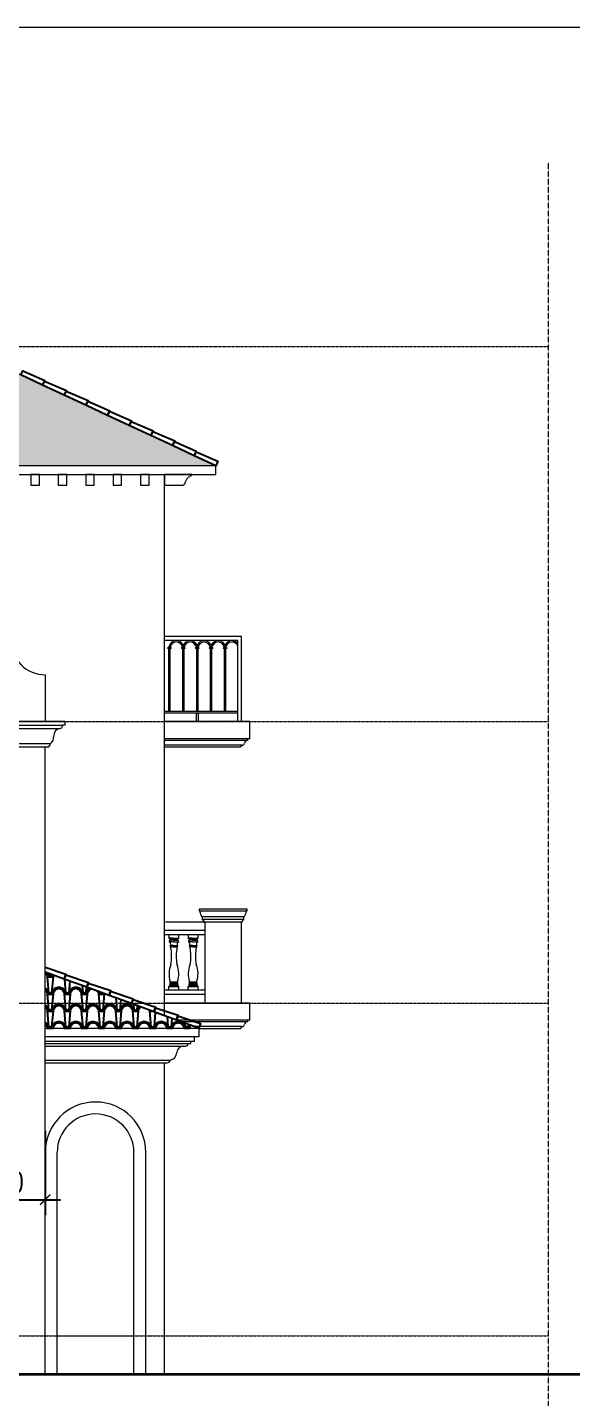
# Model space of a CAD drawing. Header units: millimetres. Extents: x 33748 to 451939, y -263262 to 62681.
# Drawn here: x 294947 to 301326, y -246388 to -230322 of the extents above; entities that cross this region are included whole.
import ezdxf

# ---------------------------------------------------------------- set-up
doc = ezdxf.new("R2010")
doc.units = ezdxf.units.MM
doc.header["$PDMODE"] = 98
doc.linetypes.add('CENTER', pattern=[50.8, 31.75, -6.35, 6.35, -6.35])
doc.linetypes.add('HIDDEN', pattern=[0.375, 0.25, -0.125])
doc.layers.get('Defpoints').update_dxf_attribs({"color": 202, "lineweight": 13})
for name, color, linetype, lineweight in [('-CENTER', 143, 'CENTER', 13), ('-HATCH', 8, 'Continuous', 5), ('-LINE1', 7, 'Continuous', 18), ('-RANH GIOI KHU DAT', 12, 'CENTER', 18), ('-WALL', 4, 'Continuous', 35)]:
    doc.layers.add(name, color=color, linetype=linetype, lineweight=lineweight)
for name, color, linetype in [('-HATCH CONCRETE', 54, 'Continuous'), ('1-NETMANH', 8, 'Continuous'), ('13. NET HATCH', 252, 'Continuous')]:
    doc.layers.add(name, color=color, linetype=linetype)
doc.styles.add('AVANH', font='', dxfattribs={"width": 0.8})
doc.styles.get('AVANH').set_extended_font_data('.VnAvantH')
doc.dimstyles.new('C_100A3', dxfattribs={"dimscale": 100, "dimtxt": 2.5, "dimasz": 1.2, "dimexe": 1.8, "dimexo": 0, "dimgap": 0.75, "dimtad": 1, "dimdec": 0, "dimzin": 0, "dimdsep": 46, "dimtxsty": 'AVANH', "dimblk": 'ARCHTICK', "dimcen": 0, "dimdle": 1.8, "dimclrd": 256, "dimclre": 256, "dimclrt": 7, "dimadec": 0, "dimazin": 0, "dimtfac": 0.0001, "dimtdec": 0, "dimtix": 1, "dimtmove": 2, "dimatfit": 3, "dimldrblk": 'ARCHTICK', "dimfxl": 1.8, "dimtolj": 1, "dimtzin": 0, "dimarcsym": 0})

# ---------------------------------------------------------------- blocks, each defined once
blk = doc.blocks.new('cot lan can')
blk.add_line((-67, 1080), (-57, 1080))
for points in [[(-67, 1080), (-67, 1100), (497, 1100), (497, 1080), (-67, 1080)], [(-29, 1010), (-33, 1015), (-36, 1020), (-40, 1025), (-43, 1031), (-46, 1036), (-49, 1042), (-51, 1048), (-53, 1055), (-54, 1061), (-56, 1067), (-57, 1074), (-57, 1080)], [(-29, 980), (-29, 1010), (459, 1010), (459, 980)], [(-11, 956), (-12, 959), (-13, 962), (-14, 965), (-16, 967), (-18, 970), (-18, 971), (-19, 972), (-22, 974), (-24, 976), (-26, 978), (-29, 980), (459, 980), (456, 978), (454, 976), (452, 974), (449, 972), (448, 970), (446, 967), (444, 965), (443, 962), (442, 959), (441, 956), (440, 953), (440, 950), (430, 950)], [(487, 1080), (487, 1074), (486, 1067), (484, 1061), (483, 1055), (481, 1048), (479, 1042), (476, 1036), (473, 1031), (470, 1025), (466, 1020), (463, 1015), (459, 1010)], [(0, 950), (-10, 950), (-10, 953), (-11, 956)]]:
    blk.add_lwpolyline(points)
blk.add_lwpolyline([(430, 950), (430, 0), (0, 0), (0, 950)], close=True)
blk = doc.blocks.new('_ARCHTICK')
at = {"const_width": 0.15}
blk.add_lwpolyline([(-0.5, -0.5), (0.5, 0.5)], dxfattribs=at)
blk = doc.blocks.new('*D1581')
at = {"layer": '-HATCH CONCRETE', "lineweight": -2, "transparency": 16777216}
for p, q in [((294055, -243262), (294055, -244248)), ((295155, -243262), (295155, -244248)), ((293875, -244068), (295335, -244068))]:
    blk.add_line(p, q, dxfattribs=at)
at = {"layer": 'Defpoints', "color": 0, "transparency": 16777216}
for p in [(294055, -243262), (295155, -243262), (295155, -244068)]:
    blk.add_point(p, dxfattribs=at)
at = {"layer": '-HATCH CONCRETE', "lineweight": -2, "transparency": 16777216, "xscale": 120, "yscale": 120, "zscale": 120, "rotation": 180}
blk.add_blockref('_ARCHTICK', (294055, -244068), dxfattribs=at)
at = {"layer": '-HATCH CONCRETE', "lineweight": -2, "transparency": 16777216, "xscale": 120, "yscale": 120, "zscale": 120}
blk.add_blockref('_ARCHTICK', (295155, -244068), dxfattribs=at)
at = {"layer": '-HATCH CONCRETE', "color": 7, "transparency": 16777216, "insert": (294605, -243863), "char_height": 250, "attachment_point": 5, "style": 'AVANH'}
blk.add_mtext('\\A1;1100', dxfattribs=at)
blk = doc.blocks.new('ARCHTICK')
at = {"color": 0, "linetype": 'ByBlock', "const_width": 0.15}
blk.add_lwpolyline([(-0.5, -0.5), (0.5, 0.5)], dxfattribs=at)

msp = doc.modelspace()

# ---------------------------------------------------------------- hatches: boundary and pattern name
at = {"layer": '13. NET HATCH'}
h = msp.add_hatch(dxfattribs=at)
h.set_pattern_fill('N-ONG-01', color=256, scale=200)
h.set_pattern_definition([(274.9697, (292020.628, -235262.424), (-199.9982614, 2400.00021), [184.6944, -4432.6642]), (180, (292036.63, -235446.42), (-200, -200), [16, -184]), (0, (291836.63, -235462.42), (200, 200), [56, -144]), (90, (291892.63, -235462.42), (-200, 200), [20, -180]), (270, (292020.63, -235442.42), (200, -200), [20, -180]), (0, (292020.63, -235462.42), (200, 200), [16, -184]), (0, (291836.63, -235446.42), (200, 200), [40, -160]), (85.0303, (291876.628, -235446.424), (199.9982614, 2400.00021), [184.6944, -4432.6642]), (52.6961, (291876.628, -235436.4244), (-2599.997178, -3400.0021483), [52.8016, -5227.35]), (18.4349, (291908.63, -235394.424), (400.0001, 199.9997), [50.5964, -581.859]), (341.5651, (291956.63, -235378.424), (-400.0001, 199.9997), [50.5964, -581.859]), (307.3039, (292004.628, -235394.4244), (2599.997178, -3400.0021483), [52.8016, -5227.35]), (20.2249, (291918.628, -235408.424), (-2199.999453, -800.001667), [40.497, -4009.1944]), (339.7751, (291956.628, -235394.424), (2199.999453, -800.001667), [40.497, -4009.1944]), (307.4054, (291994.628, -235408.424), (2000.0019905, -2599.998493), [42.8018, -4237.385]), (52.5946, (291892.628, -235442.424), (-2000.0019905, -2599.998493), [42.8018, -4237.385])])
h.paths.add_polyline_path([(288755.2, -234040.3), (286155.4, -235462.4), (291355.4, -235462.4)])
h.paths.add_polyline_path([(288628, -234040.3), (285504.9, -234040.3), (282455.1, -235462.4), (286155.4, -235462.4), (286135.7, -235405.7)])
h.paths.add_polyline_path([(294105.5, -234040.3), (288882.5, -234040.3), (291375.3, -235405.7), (291355.6, -235462.4), (297155.4, -235462.4)])
h = msp.add_hatch(dxfattribs=at)
h.set_pattern_fill('N-ONG-01', color=256, scale=200)
h.set_pattern_definition([(274.9697, (295777.732, -241857.424), (-199.99826, 2400.00021), [184.6944, -4432.664]), (180, (295793.73, -242041.42), (-200, -200), [16, -184]), (0, (295593.73, -242057.42), (200, 200), [56, -144]), (90, (295649.73, -242057.42), (-200, 200), [20, -180]), (270, (295777.73, -242037.42), (200, -200), [20, -180]), (0, (295777.73, -242057.42), (200, 200), [16, -184]), (0, (295593.73, -242041.42), (200, 200), [40, -160]), (85.0303, (295633.732, -242041.424), (199.99826, 2400.00021), [184.6944, -4432.664]), (52.6961, (295633.732, -242031.4244), (-2599.997178, -3400.00215), [52.8016, -5227.35]), (18.435, (295665.73, -241989.424), (400, 199.9997), [50.596, -581.859]), (341.565, (295713.73, -241973.424), (-400, 199.9997), [50.596, -581.859]), (307.3039, (295761.732, -241989.4244), (2599.99718, -3400.00215), [52.8016, -5227.35]), (20.2249, (295675.732, -242003.424), (-2199.99945, -800.00167), [40.497, -4009.1944]), (339.7751, (295713.732, -241989.424), (2199.99945, -800.00167), [40.497, -4009.1944]), (307.4054, (295751.732, -242003.424), (2000.00199, -2599.99849), [42.802, -4237.385]), (52.5946, (295649.732, -242037.424), (-2000.00199, -2599.99849), [42.802, -4237.385])])
h.paths.add_polyline_path([(295155.4, -241398.9), (295155.4, -242057.4), (296956.3, -242057.4)])

# ---------------------------------------------------------------- linework, layer by layer
at = {"layer": '-CENTER', "ltscale": 0.1}
for p, q in [((277637.2, -234062.3), (301055.1, -234062.3)), ((277637.2, -238462.4), (301055.1, -238462.4)), ((277637.2, -241762.4), (301055.1, -241762.4)), ((277637.2, -245662.4), (301055.1, -245662.4))]:
    msp.add_line(p, q, dxfattribs=at)
at = {"layer": '-HATCH'}
for p, q in [((297155.4, -235462.4), (291355.4, -235462.4)), ((297155.4, -235562.4), (297155.4, -235462.4)), ((291355.4, -235562.4), (297155.4, -235562.4)), ((282825.3, -238502.4), (295360.1, -238502.4)), ((295215.1, -238722.4), (282995.3, -238722.4))]:
    msp.add_line(p, q, dxfattribs=at)
for points in [[(282455.1, -235462.4), (285504.9, -234040.3), (294105.5, -234040.3), (297155.4, -235462.4)], [(282886.2, -238542.4), (295324.2, -238542.4)]]:
    msp.add_lwpolyline(points, dxfattribs=at)
for points in [[(295088.2, -235690.4), (295088.2, -235562.4), (294988.2, -235562.4), (294988.2, -235690.4)], [(295409.2, -235690.4), (295409.2, -235562.4), (295309.2, -235562.4), (295309.2, -235690.4)], [(295730.2, -235690.4), (295730.2, -235562.4), (295630.2, -235562.4), (295630.2, -235690.4)], [(296051.3, -235690.4), (296051.3, -235562.4), (295951.3, -235562.4), (295951.3, -235690.4)], [(296372.3, -235690.4), (296372.3, -235562.4), (296272.3, -235562.4), (296272.3, -235690.4)], [(296768.6, -235689.4), (296772.9, -235688.2), (296776.9, -235686.5), (296780.8, -235684.3), (296784.4, -235681.7), (296787.7, -235678.7), (296790.6, -235675.4), (296793.1, -235671.7), (296795.1, -235667.8), (296796.8, -235663.7), (296797.9, -235659.4), (296800.1, -235650.5), (296803, -235641.7), (296806.7, -235633.3), (296810.9, -235625.1), (296815.9, -235617.4), (296821.4, -235610), (296827.5, -235603.1), (296834.1, -235596.7), (296841.3, -235590.9), (296848.8, -235585.7), (296856.8, -235581.1), (296865.1, -235577.1), (296866.5, -235576.4), (296867.9, -235575.6), (296869.1, -235574.7), (296870.3, -235573.6), (296871.4, -235572.5), (296872.3, -235571.2), (296873.2, -235569.9), (296873.9, -235568.5), (296874.5, -235567), (296874.9, -235565.5), (296875.2, -235564), (296875.4, -235562.4), (296555.4, -235562.4), (296555.4, -235690.4), (296556.4, -235690.4), (296759.8, -235690.4), (296764.3, -235690.2)]]:
    msp.add_lwpolyline(points, close=True, dxfattribs=at)
at = {"layer": '-HATCH CONCRETE'}
for points in [[(294871.5, -234397.4), (294893.4, -234350.3), (295150.6, -234461.4), (295125.2, -234515.8)], [(295125.2, -234515.8), (295147.2, -234468.6), (295404.4, -234579.7), (295379, -234634.1)], [(295379, -234634.1), (295401, -234587), (295658.1, -234698), (295632.8, -234752.4)], [(295632.8, -234752.4), (295654.7, -234705.3), (295911.9, -234816.4), (295886.5, -234870.8)], [(295886.5, -234870.8), (295908.5, -234823.6), (296165.7, -234934.7), (296140.3, -234989.1)], [(296140.3, -234989.1), (296162.3, -234942), (296419.4, -235053), (296394.1, -235107.4)], [(296394.1, -235107.4), (296416, -235060.3), (296673.2, -235171.4), (296647.8, -235225.8)], [(296647.8, -235225.8), (296669.8, -235178.6), (296927, -235289.7), (296901.6, -235344.1)], [(296901.6, -235344.1), (296923.6, -235297), (297180.7, -235408), (297155.4, -235462.4)], [(295378.5, -241480.5), (295396.4, -241431.7), (295662.1, -241520.3), (295641.5, -241576.7)], [(295641.5, -241576.7), (295659.3, -241527.8), (295925.1, -241616.5), (295904.4, -241672.8)], [(295904.4, -241672.8), (295922.3, -241624), (296188, -241712.6), (296167.4, -241769)], [(296167.4, -241769), (296185.3, -241720.1), (296451, -241808.8), (296430.4, -241865.1)], [(296430.4, -241865.1), (296448.3, -241816.3), (296714, -241904.9), (296693.4, -241961.3)], [(296693.4, -241961.3), (296711.2, -241912.4), (296976.9, -242001.1), (296956.3, -242057.4)]]:
    msp.add_lwpolyline(points, close=True, dxfattribs=at)
msp.add_lwpolyline([(295155.4, -241342.9), (295399.1, -241424.2), (295378.5, -241480.5), (295155.4, -241398.9)], dxfattribs=at)
at = {"layer": '-LINE1'}
for p, q in [((296555.4, -241910.8), (296555.4, -235562.4)), ((295155.4, -237912.4), (295155.4, -238462.4)), ((295385.1, -238462.4), (282825.3, -238462.4)), ((295385.1, -238502.4), (295360.1, -238502.4)), ((295385.1, -238462.4), (295385.1, -238502.4)), ((295185.1, -238762.4), (283025.3, -238762.4)), ((295155.4, -246112.4), (295155.4, -238762.4)), ((296555.4, -246112.4), (296555.4, -242462.4)), ((295295.4, -246112.4), (295295.4, -243512.4)), ((296195.4, -246112.4), (296195.4, -243512.4)), ((296335.4, -246112.4), (296335.4, -243512.4))]:
    msp.add_line(p, q, dxfattribs=at)
at = {"layer": '-LINE1', "lineweight": 20}
for p, q in [((297455.4, -237462.4), (296555.4, -237462.4)), ((297415.4, -237512.4), (296555.4, -237512.4)), ((296591.4, -237597.3), (296599.6, -237592.2)), ((296591.4, -237599.3), (296591.4, -237597.3)), ((296601.2, -237597.3), (296591.4, -237597.3)), ((296599.6, -237604.3), (296591.4, -237599.3)), ((296601.2, -237599.3), (296591.4, -237599.3)), ((296597.2, -237590.2), (296597.2, -237588.2)), ((296601.2, -237588.2), (296597.2, -237588.2)), ((296599.6, -237590.2), (296597.2, -237590.2)), ((296597.2, -237608.3), (296597.2, -237606.3)), ((296599.6, -237606.3), (296597.2, -237606.3)), ((296601.2, -237608.3), (296597.2, -237608.3)), ((296599.6, -237592.2), (296599.6, -237590.2)), ((296601.2, -237590.2), (296599.6, -237590.2)), ((296622, -237592.2), (296599.6, -237592.2)), ((296599.6, -237606.3), (296599.6, -237604.3)), ((296622, -237604.3), (296599.6, -237604.3)), ((296601.2, -237606.3), (296599.6, -237606.3)), ((296620.4, -237588.2), (296601.2, -237588.2)), ((296601.2, -237590.2), (296620.4, -237590.2)), ((296601.2, -237597.3), (296601.2, -237599.3)), ((296620.4, -237597.3), (296601.2, -237597.3)), ((296620.4, -237599.3), (296601.2, -237599.3)), ((296601.2, -237606.3), (296620.4, -237606.3)), ((296601.2, -237608.3), (296601.2, -238342.4)), ((296620.4, -237608.3), (296601.2, -237608.3)), ((296624.4, -237588.2), (296620.4, -237588.2)), ((296622, -237590.2), (296620.4, -237590.2)), ((296620.4, -237599.3), (296620.4, -237597.3)), ((296620.4, -237597.3), (296630.2, -237597.3)), ((296620.4, -237599.3), (296630.2, -237599.3)), ((296622, -237606.3), (296620.4, -237606.3)), ((296620.4, -238342.4), (296620.4, -237608.3)), ((296624.4, -237608.3), (296620.4, -237608.3)), ((296622, -237590.2), (296622, -237592.2)), ((296624.4, -237590.2), (296622, -237590.2)), ((296622, -237592.2), (296630.2, -237597.3)), ((296630.2, -237599.3), (296622, -237604.3)), ((296622, -237604.3), (296622, -237606.3)), ((296624.4, -237606.3), (296622, -237606.3)), ((296624.4, -237588.2), (296624.4, -237590.2)), ((296624.4, -237606.3), (296624.4, -237608.3)), ((296630.2, -237597.3), (296630.2, -237599.3)), ((296754.5, -237597.3), (296762.8, -237592.2)), ((296754.5, -237599.3), (296754.5, -237597.3)), ((296764.4, -237597.3), (296754.5, -237597.3)), ((296762.8, -237604.3), (296754.5, -237599.3)), ((296764.4, -237599.3), (296754.5, -237599.3)), ((296760.4, -237590.2), (296760.4, -237588.2)), ((296764.4, -237588.2), (296760.4, -237588.2)), ((296762.8, -237590.2), (296760.4, -237590.2)), ((296760.4, -237608.3), (296760.4, -237606.3)), ((296762.8, -237606.3), (296760.4, -237606.3)), ((296764.4, -237608.3), (296760.4, -237608.3)), ((296762.8, -237592.2), (296762.8, -237590.2)), ((296764.4, -237590.2), (296762.8, -237590.2)), ((296785.2, -237592.2), (296762.8, -237592.2)), ((296762.8, -237606.3), (296762.8, -237604.3)), ((296785.2, -237604.3), (296762.8, -237604.3)), ((296764.4, -237606.3), (296762.8, -237606.3)), ((296783.6, -237588.2), (296764.4, -237588.2)), ((296764.4, -237590.2), (296783.6, -237590.2)), ((296764.4, -237597.3), (296764.4, -237599.3)), ((296783.6, -237597.3), (296764.4, -237597.3)), ((296783.6, -237599.3), (296764.4, -237599.3)), ((296764.4, -237606.3), (296783.6, -237606.3)), ((296764.4, -237608.3), (296764.4, -238342.4)), ((296783.6, -237608.3), (296764.4, -237608.3)), ((296787.6, -237588.2), (296783.6, -237588.2)), ((296785.2, -237590.2), (296783.6, -237590.2)), ((296783.6, -237599.3), (296783.6, -237597.3)), ((296783.6, -237597.3), (296793.4, -237597.3)), ((296783.6, -237599.3), (296793.4, -237599.3)), ((296785.2, -237606.3), (296783.6, -237606.3)), ((296783.6, -238342.4), (296783.6, -237608.3)), ((296787.6, -237608.3), (296783.6, -237608.3)), ((296785.2, -237590.2), (296785.2, -237592.2)), ((296787.6, -237590.2), (296785.2, -237590.2)), ((296785.2, -237592.2), (296793.4, -237597.3)), ((296793.4, -237599.3), (296785.2, -237604.3)), ((296785.2, -237604.3), (296785.2, -237606.3)), ((296787.6, -237606.3), (296785.2, -237606.3)), ((296787.6, -237588.2), (296787.6, -237590.2)), ((296787.6, -237606.3), (296787.6, -237608.3)), ((296793.4, -237597.3), (296793.4, -237599.3)), ((296917.7, -237597.3), (296926, -237592.2)), ((296917.7, -237599.3), (296917.7, -237597.3)), ((296927.6, -237597.3), (296917.7, -237597.3)), ((296926, -237604.3), (296917.7, -237599.3)), ((296927.6, -237599.3), (296917.7, -237599.3)), ((296923.6, -237590.2), (296923.6, -237588.2)), ((296927.6, -237588.2), (296923.6, -237588.2)), ((296926, -237590.2), (296923.6, -237590.2)), ((296923.6, -237608.3), (296923.6, -237606.3)), ((296926, -237606.3), (296923.6, -237606.3)), ((296927.6, -237608.3), (296923.6, -237608.3)), ((296926, -237592.2), (296926, -237590.2)), ((296927.6, -237590.2), (296926, -237590.2)), ((296948.4, -237592.2), (296926, -237592.2)), ((296926, -237606.3), (296926, -237604.3)), ((296948.4, -237604.3), (296926, -237604.3)), ((296927.6, -237606.3), (296926, -237606.3)), ((296946.8, -237588.2), (296927.6, -237588.2)), ((296927.6, -237590.2), (296946.8, -237590.2)), ((296927.6, -237597.3), (296927.6, -237599.3)), ((296946.8, -237597.3), (296927.6, -237597.3)), ((296946.8, -237599.3), (296927.6, -237599.3)), ((296927.6, -237606.3), (296946.8, -237606.3)), ((296927.6, -237608.3), (296927.6, -238342.4)), ((296946.8, -237608.3), (296927.6, -237608.3)), ((296950.8, -237588.2), (296946.8, -237588.2)), ((296948.4, -237590.2), (296946.8, -237590.2)), ((296946.8, -237599.3), (296946.8, -237597.3)), ((296946.8, -237597.3), (296956.6, -237597.3)), ((296946.8, -237599.3), (296956.6, -237599.3)), ((296948.4, -237606.3), (296946.8, -237606.3)), ((296946.8, -238342.4), (296946.8, -237608.3)), ((296950.8, -237608.3), (296946.8, -237608.3)), ((296948.4, -237590.2), (296948.4, -237592.2)), ((296950.8, -237590.2), (296948.4, -237590.2)), ((296948.4, -237592.2), (296956.6, -237597.3)), ((296956.6, -237599.3), (296948.4, -237604.3)), ((296948.4, -237604.3), (296948.4, -237606.3)), ((296950.8, -237606.3), (296948.4, -237606.3)), ((296950.8, -237588.2), (296950.8, -237590.2)), ((296950.8, -237606.3), (296950.8, -237608.3)), ((296956.6, -237597.3), (296956.6, -237599.3)), ((297080.9, -237597.3), (297089.2, -237592.3)), ((297080.9, -237599.3), (297080.9, -237597.3)), ((297090.8, -237597.3), (297080.9, -237597.3)), ((297089.2, -237604.3), (297080.9, -237599.3)), ((297090.8, -237599.3), (297080.9, -237599.3)), ((297086.8, -237590.3), (297086.8, -237588.3)), ((297090.8, -237588.3), (297086.8, -237588.3)), ((297089.2, -237590.3), (297086.8, -237590.3)), ((297086.8, -237608.3), (297086.8, -237606.3)), ((297089.2, -237606.3), (297086.8, -237606.3)), ((297090.8, -237608.3), (297086.8, -237608.3)), ((297089.2, -237592.3), (297089.2, -237590.3)), ((297090.8, -237590.3), (297089.2, -237590.3)), ((297111.6, -237592.3), (297089.2, -237592.3)), ((297089.2, -237606.3), (297089.2, -237604.3)), ((297111.6, -237604.3), (297089.2, -237604.3)), ((297090.8, -237606.3), (297089.2, -237606.3)), ((297110, -237588.3), (297090.8, -237588.3)), ((297090.8, -237590.3), (297110, -237590.3)), ((297090.8, -237597.3), (297090.8, -237599.3)), ((297110, -237597.3), (297090.8, -237597.3)), ((297110, -237599.3), (297090.8, -237599.3)), ((297090.8, -237606.3), (297110, -237606.3)), ((297090.8, -237608.3), (297090.8, -238342.4)), ((297110, -237608.3), (297090.8, -237608.3)), ((297114, -237588.3), (297110, -237588.3)), ((297111.6, -237590.3), (297110, -237590.3)), ((297110, -237599.3), (297110, -237597.3)), ((297110, -237597.3), (297119.8, -237597.3)), ((297110, -237599.3), (297119.8, -237599.3)), ((297111.6, -237606.3), (297110, -237606.3)), ((297110, -238342.4), (297110, -237608.3)), ((297114, -237608.3), (297110, -237608.3)), ((297111.6, -237590.3), (297111.6, -237592.3)), ((297114, -237590.3), (297111.6, -237590.3)), ((297111.6, -237592.3), (297119.8, -237597.3)), ((297119.8, -237599.3), (297111.6, -237604.3)), ((297111.6, -237604.3), (297111.6, -237606.3)), ((297114, -237606.3), (297111.6, -237606.3)), ((297114, -237588.3), (297114, -237590.3)), ((297114, -237606.3), (297114, -237608.3)), ((297119.8, -237597.3), (297119.8, -237599.3)), ((297244.1, -237597.3), (297252.4, -237592.3)), ((297244.1, -237599.3), (297244.1, -237597.3)), ((297254, -237597.3), (297244.1, -237597.3)), ((297252.4, -237604.3), (297244.1, -237599.3)), ((297254, -237599.3), (297244.1, -237599.3)), ((297250, -237590.3), (297250, -237588.3)), ((297254, -237588.3), (297250, -237588.3)), ((297252.4, -237590.3), (297250, -237590.3)), ((297250, -237608.3), (297250, -237606.3)), ((297252.4, -237606.3), (297250, -237606.3)), ((297254, -237608.3), (297250, -237608.3)), ((297252.4, -237592.3), (297252.4, -237590.3)), ((297254, -237590.3), (297252.4, -237590.3)), ((297274.8, -237592.3), (297252.4, -237592.3)), ((297252.4, -237606.3), (297252.4, -237604.3)), ((297274.8, -237604.3), (297252.4, -237604.3)), ((297254, -237606.3), (297252.4, -237606.3)), ((297273.2, -237588.3), (297254, -237588.3)), ((297254, -237590.3), (297273.2, -237590.3)), ((297254, -237597.3), (297254, -237599.3)), ((297273.2, -237597.3), (297254, -237597.3)), ((297273.2, -237599.3), (297254, -237599.3)), ((297254, -237606.3), (297273.2, -237606.3)), ((297254, -237608.3), (297254, -238342.4)), ((297273.2, -237608.3), (297254, -237608.3)), ((297277.2, -237588.3), (297273.2, -237588.3)), ((297274.8, -237590.3), (297273.2, -237590.3)), ((297273.2, -237599.3), (297273.2, -237597.3)), ((297273.2, -237597.3), (297283, -237597.3)), ((297273.2, -237599.3), (297283, -237599.3)), ((297274.8, -237606.3), (297273.2, -237606.3)), ((297273.2, -238342.4), (297273.2, -237608.3)), ((297277.2, -237608.3), (297273.2, -237608.3)), ((297274.8, -237590.3), (297274.8, -237592.3)), ((297277.2, -237590.3), (297274.8, -237590.3)), ((297274.8, -237592.3), (297283, -237597.3)), ((297283, -237599.3), (297274.8, -237604.3)), ((297274.8, -237604.3), (297274.8, -237606.3)), ((297277.2, -237606.3), (297274.8, -237606.3)), ((297277.2, -237588.3), (297277.2, -237590.3)), ((297277.2, -237606.3), (297277.2, -237608.3)), ((297283, -237597.3), (297283, -237599.3)), ((297415.4, -238462.4), (297415.4, -237512.4)), ((297455.4, -238462.4), (297455.4, -237462.4)), ((297415.4, -238342.4), (296555.4, -238342.4)), ((297415.4, -238362.4), (296555.4, -238362.4)), ((297555.4, -238462.4), (296555.4, -238462.4)), ((297555.4, -238662.4), (297555.4, -238462.4)), ((297555.4, -238662.4), (296555.4, -238662.4)), ((297525.4, -238662.4), (297525.4, -238683.2)), ((297445.4, -238762.4), (296555.4, -238762.4)), ((296721.8, -241002.3), (296721.8, -240962.4)), ((296947.6, -241002.3), (296947.6, -240962.4)), ((296656.2, -241002.3), (296606.2, -241002.3)), ((296656.2, -241042.3), (296607.8, -241042.3)), ((296656.2, -241012.3), (296622.2, -241012.3)), ((296623.2, -241012.3), (296623.2, -241015.4)), ((296656.2, -241015.3), (296623.8, -241015.3)), ((296656.2, -241023.3), (296623.8, -241023.3)), ((296623.8, -241023.3), (296623.8, -241026.3)), ((296656.2, -241026.3), (296623.8, -241026.3)), ((296656.2, -241086.3), (296623.8, -241086.3)), ((296656.2, -241098.3), (296623.8, -241098.3)), ((296656.2, -241102.3), (296626.1, -241102.3)), ((296656.2, -241002.3), (296721.8, -241002.3)), ((296656.2, -241012.3), (296705.8, -241012.3)), ((296656.2, -241015.3), (296704.1, -241015.3)), ((296656.2, -241023.3), (296704.1, -241023.3)), ((296656.2, -241026.3), (296704.1, -241026.3)), ((296656.2, -241042.3), (296720.1, -241042.3)), ((296656.2, -241086.3), (296704.1, -241086.3)), ((296656.2, -241098.3), (296704.1, -241098.3)), ((296656.2, -241102.3), (296701.9, -241102.3)), ((296704.1, -241023.3), (296704.1, -241026.3)), ((296704.8, -241012.3), (296704.8, -241015.4)), ((296882, -241002.3), (296832, -241002.3)), ((296882, -241042.3), (296833.6, -241042.3)), ((296882, -241012.3), (296848, -241012.3)), ((296849, -241012.3), (296849, -241015.4)), ((296882, -241015.3), (296849.6, -241015.3)), ((296882, -241023.3), (296849.6, -241023.3)), ((296849.6, -241023.3), (296849.6, -241026.3)), ((296882, -241026.3), (296849.6, -241026.3)), ((296882, -241086.3), (296849.6, -241086.3)), ((296882, -241098.3), (296849.6, -241098.3)), ((296882, -241102.3), (296851.8, -241102.3)), ((296882, -241002.3), (296947.6, -241002.3)), ((296882, -241012.3), (296931.6, -241012.3)), ((296882, -241015.3), (296929.9, -241015.3)), ((296882, -241023.3), (296929.9, -241023.3)), ((296882, -241026.3), (296929.9, -241026.3)), ((296882, -241042.3), (296945.9, -241042.3)), ((296882, -241086.3), (296929.9, -241086.3)), ((296882, -241098.3), (296929.9, -241098.3)), ((296882, -241102.3), (296927.7, -241102.3)), ((296929.9, -241023.3), (296929.9, -241026.3)), ((296930.6, -241012.3), (296930.6, -241015.4)), ((296956.3, -242057.4), (295155.4, -241398.9)), ((296606.2, -241566), (296721.8, -241566)), ((296606.2, -241612.4), (296606.2, -241566)), ((296656.2, -241612.4), (296606.2, -241612.4)), ((296620.2, -241512), (296705.8, -241512)), ((296620.2, -241520), (296705.8, -241520)), ((296620.2, -241528), (296705.8, -241528)), ((296620.2, -241536), (296705.8, -241536)), ((296620.2, -241552), (296705.8, -241552)), ((296622.2, -241556), (296705.8, -241556)), ((296623.2, -241552), (296623.2, -241556)), ((296721.8, -241612.4), (296656.2, -241612.4)), ((296704.8, -241552), (296704.8, -241556)), ((296721.8, -241612.4), (296721.8, -241566)), ((296832, -241566), (296947.6, -241566)), ((296832, -241612.4), (296832, -241566)), ((296882, -241612.4), (296832, -241612.4)), ((296846, -241512), (296931.6, -241512)), ((296846, -241520), (296931.6, -241520)), ((296846, -241528), (296931.6, -241528)), ((296846, -241536), (296931.6, -241536)), ((296846, -241552), (296931.6, -241552)), ((296848, -241556), (296931.6, -241556)), ((296849, -241552), (296849, -241556)), ((296947.6, -241612.4), (296882, -241612.4)), ((296930.6, -241552), (296930.6, -241556)), ((296947.6, -241612.4), (296947.6, -241566)), ((297555.4, -241762.4), (296555.4, -241762.4)), ((297555.4, -241962.4), (297555.4, -241762.4)), ((297555.4, -241962.4), (296696.5, -241962.4)), ((296956.3, -242057.4), (296956.3, -242157.4)), ((297445.4, -242062.4), (296956.3, -242062.4)), ((297525.4, -241962.4), (297525.4, -241983.2)), ((296956.3, -242157.4), (295155.4, -242157.4)), ((296781.3, -242267.4), (296801.3, -242267.4)), ((296831.3, -242237.4), (296861.3, -242237.4)), ((296861.3, -242207.4), (296906.3, -242207.4)), ((296861.3, -242237.4), (296861.3, -242207.4)), ((296906.3, -242207.4), (296906.3, -242157.4)), ((295155.4, -242462.4), (296585.4, -242462.4))]:
    msp.add_line(p, q, dxfattribs=at)
msp.add_lwpolyline([(296927.6, -238362.4), (296946.8, -238362.4), (296946.8, -238462.4), (296927.6, -238462.4)], close=True, dxfattribs=at)
for points in [[(297525.4, -238683.2), (296555.4, -238683.2)], [(297464.8, -238738.6), (296555.4, -238738.6)], [(297464.8, -238738.6), (297464.8, -238744.8)], [(297025.4, -240812.4), (296564.9, -240812.4)], [(297025.4, -240912.4), (296555.4, -240912.4)], [(297025.4, -240962.4), (296555.4, -240962.4)], [(296721.8, -240962.4), (296606.2, -240962.4), (296606.2, -241002.3)], [(296947.6, -240962.4), (296832, -240962.4), (296832, -241002.3)], [(297025.4, -241612.4), (296555.4, -241612.4)], [(297025.4, -241662.4), (296555.4, -241662.4)], [(295155.4, -242057.4), (296956.3, -242057.4)], [(297525.4, -241983.2), (296753.3, -241983.2)], [(297464.8, -242038.6), (296906.3, -242038.6)], [(297464.8, -242038.6), (297464.8, -242044.8)]]:
    msp.add_lwpolyline(points, dxfattribs=at)
at = {"layer": '-LINE1'}
msp.add_lwpolyline([(295295.4, -245662.4), (296195.4, -245662.4)], dxfattribs=at)
for centre, radius, start, end in [((295155.4, -237512.4), 400, 179.99999, 270.00004), ((295338.4, -238624.3), 83.1, 99.85448, 185.77524), ((295321, -238503.4), 39.1, 274.75407, 1.47609), ((295172.8, -238722), 42.3, 286.86967, 359.37796), ((295152.8, -238640.1), 103.2, 307.114, 4.14), ((295745.4, -243512.4), 590, 0, 180), ((295745.4, -243512.4), 450, 0, 180)]:
    msp.add_arc(centre, radius, start, end, dxfattribs=at)
at = {"layer": '-LINE1', "lineweight": 20}
for centre, radius, start, end in [((296692.4, -237601.5), 89.2, 8.53041, 171.46959), ((296692.4, -237601.5), 73.2, 10.41372, 169.58628), ((296855.6, -237601.5), 89.2, 8.53041, 171.46959), ((296855.6, -237601.5), 73.2, 10.41372, 169.58628), ((297018.8, -237601.5), 89.2, 8.53041, 171.46959), ((297018.8, -237601.5), 73.2, 10.41372, 169.58628), ((297182, -237601.5), 89.2, 8.53041, 171.46959), ((297182, -237601.5), 73.2, 10.41372, 169.58628), ((297345.2, -237601.5), 89.2, 38.10991, 171.46959), ((297345.2, -237601.5), 73.2, 16.50406, 169.58628), ((297462.6, -238761.9), 17.3, 82.95741, 181.60645), ((297462.4, -238708.9), 29.8, 274.50898, 351.51622), ((297525, -238716.5), 33.3, 89.32089, 174.52741), ((296621.6, -240995.5), 16.8, 203.9086, 272.08063), ((296623.8, -241042.3), 16, 81.51603, 180), ((296591.4, -241073.2), 35, 337.96322, 62.00299), ((296623.8, -241092.3), 6, 90, 270), ((296623.8, -241019.3), 4, 90, 270), ((296627.9, -241098.7), 4.08, 175.04747, 243.25517), ((296124.4, -241209.6), 513, 348.55438, 12.06482), ((297203.6, -241209.6), 513, 167.93518, 191.44562), ((296736.6, -241073.2), 35, 117.99701, 202.03678), ((296704.1, -241042.3), 16, 0, 98.48397), ((296700.1, -241098.7), 4.08, 296.74483, 4.95253), ((296704.1, -241019.3), 4, 270, 90), ((296704.1, -241092.3), 6, 270, 90), ((296706.4, -240995.5), 16.8, 267.91937, 336.0914), ((296847.4, -240995.5), 16.8, 203.9086, 272.08063), ((296849.6, -241042.3), 16, 81.51603, 180), ((296817.2, -241073.2), 35, 337.96322, 62.00299), ((296849.6, -241092.3), 6, 90, 270), ((296849.6, -241019.3), 4, 90, 270), ((296853.7, -241098.7), 4.08, 175.04747, 243.25517), ((296350.2, -241209.6), 513, 348.55438, 12.06482), ((297429.3, -241209.6), 513, 167.93518, 191.44562), ((296962.3, -241073.2), 35, 117.99701, 202.03678), ((296929.9, -241042.3), 16, 0, 98.48397), ((296925.8, -241098.7), 4.08, 296.74483, 4.95253), ((296929.9, -241019.3), 4, 270, 90), ((296929.9, -241092.3), 6, 270, 90), ((296932.2, -240995.5), 16.8, 267.91937, 336.0914), ((296920.6, -241422), 313.6, 159.33455, 196.66893), ((296424.4, -241418.6), 296.5, 341.64473, 21.21049), ((297146.4, -241422), 313.6, 159.33455, 196.66893), ((296650.2, -241418.6), 296.5, 341.64473, 21.21049), ((296622.7, -241574.6), 18.6, 91.46658, 152.54419), ((296620.2, -241544), 8, 90, 270), ((296620.2, -241524), 4, 90, 270), ((296620.2, -241516), 4, 270, 90), ((296620.2, -241532), 4, 270, 90), ((296705.8, -241516), 4, 90, 270), ((296705.8, -241532), 4, 90, 270), ((296705.8, -241524), 4, 270, 90), ((296705.8, -241544), 8, 270, 90), ((296705.3, -241574.6), 18.6, 27.45581, 88.53342), ((296848.4, -241574.6), 18.6, 91.46658, 152.54419), ((296846, -241544), 8, 90, 270), ((296846, -241524), 4, 90, 270), ((296846, -241516), 4, 270, 90), ((296846, -241532), 4, 270, 90), ((296931.6, -241516), 4, 90, 270), ((296931.6, -241532), 4, 90, 270), ((296931.6, -241524), 4, 270, 90), ((296931.6, -241544), 8, 270, 90), ((296931.1, -241574.6), 18.6, 27.45581, 88.53342), ((297462.6, -242061.9), 17.3, 82.95741, 181.60645), ((297462.4, -242008.9), 29.8, 274.50898, 351.51622), ((297525, -242016.5), 33.3, 89.32089, 174.52741), ((296780.9, -242349.9), 82.5, 89.7111, 173.96926), ((296801.3, -242237.4), 30, 270, 0), ((296584.1, -242424.3), 38.2, 271.94606, 347.69422), ((296599.5, -242335.3), 99.6, 282.66193, 356.56758)]:
    msp.add_arc(centre, radius, start, end, dxfattribs=at)
at = {"layer": '-RANH GIOI KHU DAT', "linetype": 'HIDDEN', "ltscale": 10}
msp.add_line((301055.1, -250282), (301055.1, -231901.7), dxfattribs=at)
at = {"layer": '-WALL'}
msp.add_lwpolyline([(273947.2, -246112.4), (305447.2, -246112.4)], dxfattribs=at)
at = {"layer": '1-NETMANH', "lineweight": 20}
for p, q in [((295155.4, -242207.4), (296861.3, -242207.4)), ((295155.4, -242237.4), (296831.3, -242237.4)), ((295155.4, -242267.4), (296780.5, -242267.4)), ((295155.4, -242432.4), (296621.3, -242432.4))]:
    msp.add_line(p, q, dxfattribs=at)
at = {"layer": 'Defpoints'}
msp.add_lwpolyline([(273947.2, -252596.8), (305447.2, -252596.8), (305447.2, -230321.8), (273947.2, -230321.8)], close=True, dxfattribs=at)

# ---------------------------------------------------------------- block references
at = {"layer": '-LINE1', "lineweight": 20, "xscale": -1}
msp.add_blockref('cot lan can', (297455.4, -241762.4), dxfattribs=at)

# ---------------------------------------------------------------- dimensions: what is measured, and where the dimension line sits
at = {"layer": '-HATCH CONCRETE'}
dim = msp.add_linear_dim(base=(295155.4, -244067.8), p1=(294055.4, -243262.4), p2=(295155.4, -243262.4), dimstyle='C_100A3', override={"dimldrblk": 'ARCHTICK'}, dxfattribs=at)
dim.commit()
dim.dimension.update_dxf_attribs({"geometry": '*D1581', "text_midpoint": (294605.4, -243863.5)})

doc.saveas('drawing.dxf')
